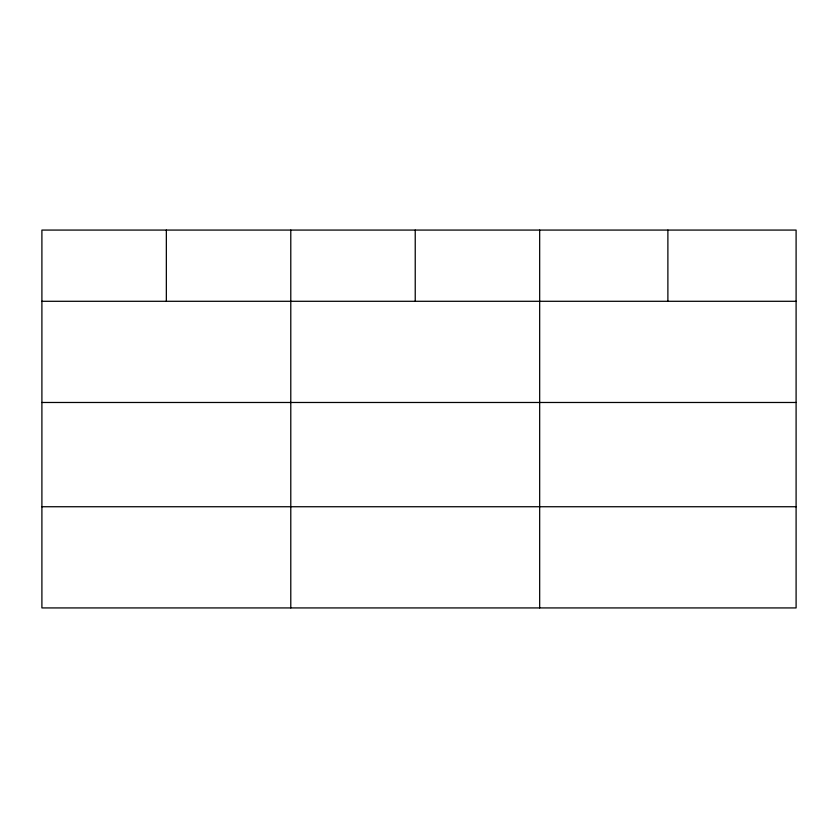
<?xml version="1.0" encoding="UTF-8"?>
<svg xmlns="http://www.w3.org/2000/svg" width="838" height="838" viewBox="0 0 838 838"><rect width="100%" height="100%" fill="white"/><g stroke="black" fill="none" stroke-linecap="round" stroke-linejoin="round"><path stroke-width="1.26" d="M796.1 402.481L796.1 230.073L41.9 230.073L41.9 607.927L796.1 607.927L796.1 402.481L41.9 402.481M41.9 301.292L796.1 301.292M41.9 506.739L796.1 506.739M667.886 230.073L667.886 301.292M539.672 230.073L539.672 607.927M415.229 230.073L415.229 301.292M290.786 230.073L290.786 607.927M166.343 230.073L166.343 301.292"/></g></svg>
